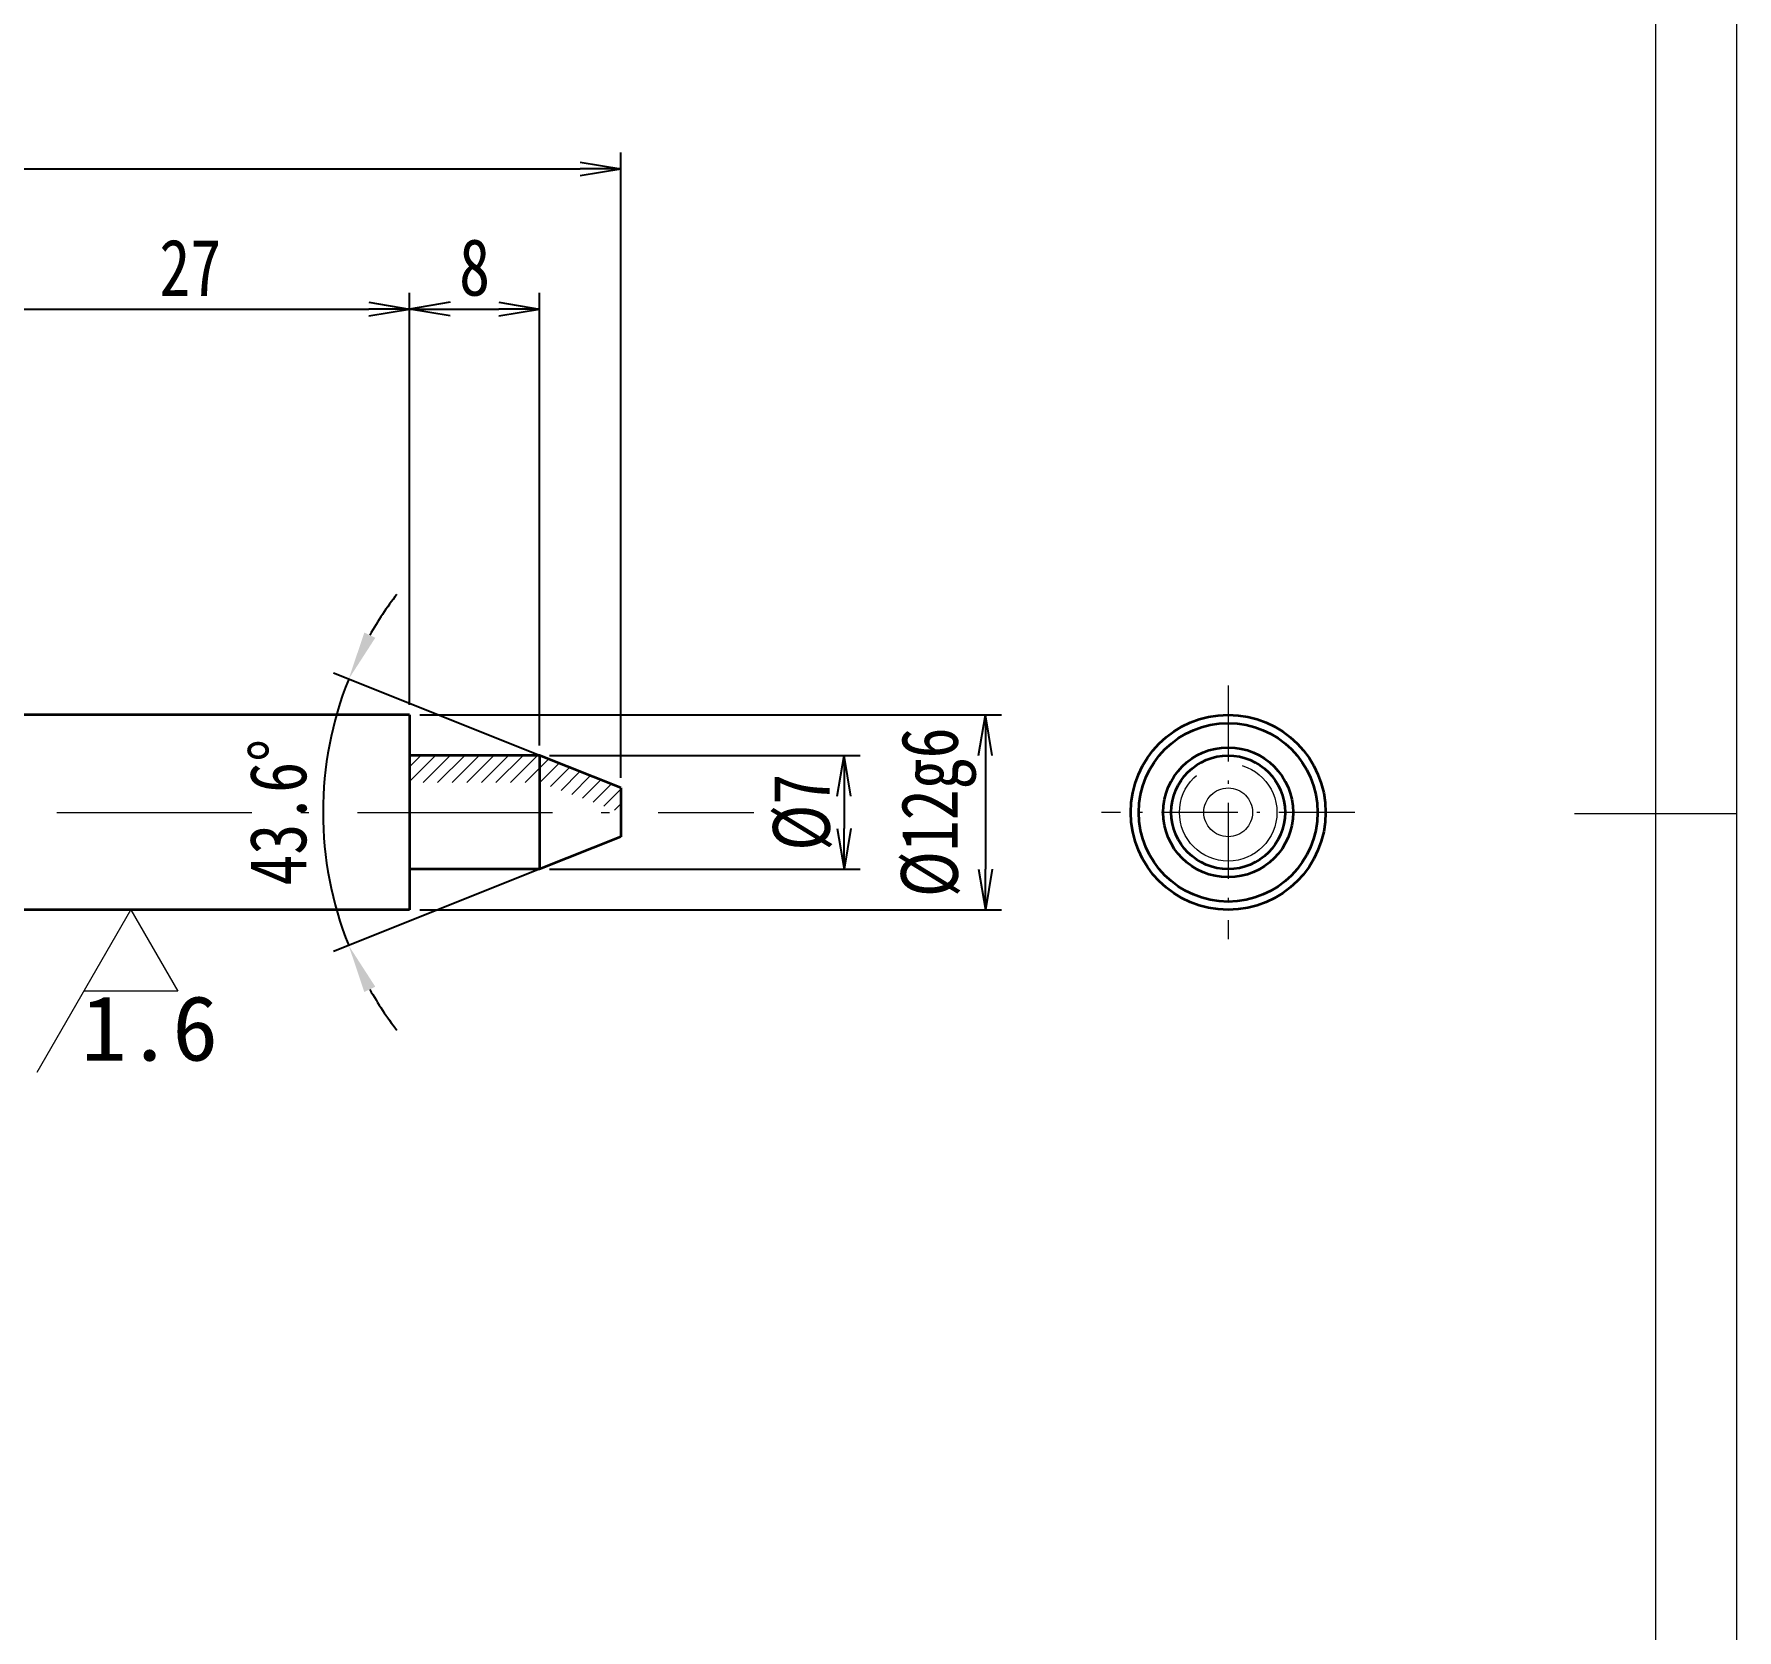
# Model space of a CAD drawing. Header units: millimetres. Extents: x -15766 to 80009, y -9701 to 15159.
# Drawn here: x 10108.4 to 10213.2, y 13352 to 13450.2 of the extents above; entities that cross this region are included whole.
import ezdxf

# ---------------------------------------------------------------- set-up
doc = ezdxf.new("R2010")
doc.units = ezdxf.units.MM
for name, pattern in [('CENTER-HOKUTO_1', [16, 13, -1, 1, -1]), ('DASHDOT', [18.5, 12, -3, 0.5, -3]), ('DASHED', [15, 12, -3]), ('HIDDEN-HOKUTO_1', [2, 1, -1])]:
    doc.linetypes.add(name, pattern=pattern)
doc.layers.get('DEFPOINTS').update_dxf_attribs({"lineweight": 18})
for name, color, linetype, lineweight in [('AM_7', 2, 'CENTER-HOKUTO_1', 18), ('AM_HID', 1, 'HIDDEN-HOKUTO_1', 18), ('AM_VIS', 7, 'Continuous', 18), ('CDRAFT0', 7, 'Continuous', 18), ('word_dim', 9, 'Continuous', 18), ('文字', 3, 'Continuous', 0), ('粗实线层_1', 7, 'Continuous', 15)]:
    doc.layers.add(name, color=color, linetype=linetype, lineweight=lineweight)
doc.styles.add('DIM', font='', dxfattribs={"width": 0.8})
doc.styles.get('DIM').set_extended_font_data('NSimSun')
doc.dimstyles.new('1-1', dxfattribs={"dimtxt": 3.5, "dimasz": 3, "dimexe": 1, "dimexo": 0, "dimgap": 1, "dimtad": 1, "dimdsep": 46, "dimtxsty": 'DIM', "dimblk": '_CAXARROW', "dimcen": 0, "dimdle": 6, "dimclrd": 256, "dimclre": 256, "dimclrt": 3, "dimazin": 2, "dimtfac": 0.707107, "dimtmove": 0, "dimatfit": 3, "dimfxl": 0, "dimfrac": 2, "dimtolj": 1, "dimarcsym": 0})
doc.dimstyles.new('1-1$0', dxfattribs={"dimtxt": 3.5, "dimasz": 2.5, "dimexe": 1, "dimexo": 0.625, "dimgap": 0.8, "dimtad": 1, "dimdsep": 46, "dimtxsty": 'DIM', "dimblk": 'OPEN', "dimcen": 0, "dimdle": 5, "dimclrd": 256, "dimclre": 256, "dimclrt": 3, "dimazin": 3, "dimtfac": 0.5, "dimtmove": 0, "dimatfit": 3, "dimldrblk": 'OPEN', "dimfxl": 0, "dimtolj": 1, "dimarcsym": 0})

# ---------------------------------------------------------------- blocks, each defined once
blk = doc.blocks.new('*X587')
at = {"layer": 'CDRAFT0'}
blk.add_line((210, 148.5), (200, 148.5), dxfattribs=at)
blk.add_lwpolyline([(0, 0), (210, 0), (210, 297), (0, 297), (0, 0)], dxfattribs=at)
at = {"layer": '粗实线层_1'}
blk.add_line((205, 5), (205, 292), dxfattribs=at)
blk = doc.blocks.new('_OPEN')
at = {"color": 0, "linetype": 'ByBlock', "lineweight": -2}
for p, q in [((-1, 0.166667), (0, 0)), ((-1, -0.166667), (0, 0)), ((0, 0), (-1, 0))]:
    blk.add_line(p, q, dxfattribs=at)
blk = doc.blocks.new('*D979')
at = {"layer": 'DEFPOINTS', "color": 0, "transparency": 16777216}
for p in [(10131.49, 13408.32), (10131.49, 13396.32), (10166.93, 13396.32)]:
    blk.add_point(p, dxfattribs=at)
at = {"layer": 'word_dim', "linetype": 'Continuous', "lineweight": -2, "transparency": 16777216}
for p, q in [((10132.11, 13408.32), (10167.93, 13408.32)), ((10166.93, 13405.82), (10166.93, 13398.82)), ((10132.11, 13396.32), (10167.93, 13396.32))]:
    blk.add_line(p, q, dxfattribs=at)
at = {"layer": 'word_dim', "lineweight": -2, "transparency": 16777216, "xscale": 2.5, "yscale": 2.5, "zscale": 2.5}
for p, rotation in [((10166.93, 13408.32), 90), ((10166.93, 13396.32), 270)]:
    blk.add_blockref('_OPEN', p, dxfattribs=dict(at, rotation=rotation))
at = {"layer": 'word_dim', "color": 3, "transparency": 16777216, "insert": (10164.06, 13402.32), "char_height": 3.5, "attachment_point": 5, "rotation": 90, "style": 'DIM'}
blk.add_mtext('\\A1;%%c12g6', dxfattribs=at)
blk = doc.blocks.new('*D980')
at = {"layer": 'DEFPOINTS', "color": 0, "transparency": 16777216}
for p in [(10139.49, 13405.82), (10139.49, 13398.82), (10158.23, 13398.82)]:
    blk.add_point(p, dxfattribs=at)
at = {"layer": 'word_dim', "linetype": 'Continuous', "lineweight": -2, "transparency": 16777216}
for p, q in [((10140.11, 13405.82), (10159.23, 13405.82)), ((10158.23, 13403.32), (10158.23, 13401.32)), ((10140.11, 13398.82), (10159.23, 13398.82))]:
    blk.add_line(p, q, dxfattribs=at)
at = {"layer": 'word_dim', "lineweight": -2, "transparency": 16777216, "xscale": 2.5, "yscale": 2.5, "zscale": 2.5}
for p, rotation in [((10158.23, 13405.82), 90), ((10158.23, 13398.82), 270)]:
    blk.add_blockref('_OPEN', p, dxfattribs=dict(at, rotation=rotation))
at = {"layer": 'word_dim', "color": 3, "transparency": 16777216, "insert": (10155.68, 13402.32), "char_height": 3.5, "attachment_point": 5, "rotation": 90, "style": 'DIM'}
blk.add_mtext('\\A1;%%c7', dxfattribs=at)
blk = doc.blocks.new('*D981')
at = {"layer": 'DEFPOINTS', "color": 0, "transparency": 16777216}
for p in [(10144.49, 13441.93), (10062.49, 13405.82), (10144.49, 13403.82)]:
    blk.add_point(p, dxfattribs=at)
at = {"layer": 'word_dim', "linetype": 'Continuous', "lineweight": -2, "transparency": 16777216}
for p, q in [((10062.49, 13406.44), (10062.49, 13442.93)), ((10144.49, 13404.44), (10144.49, 13442.93)), ((10064.99, 13441.93), (10141.99, 13441.93))]:
    blk.add_line(p, q, dxfattribs=at)
at = {"layer": 'word_dim', "lineweight": -2, "transparency": 16777216, "xscale": 2.5, "yscale": 2.5, "zscale": 2.5, "rotation": 180}
blk.add_blockref('_OPEN', (10062.49, 13441.93), dxfattribs=at)
at = {"layer": 'word_dim', "lineweight": -2, "transparency": 16777216, "xscale": 2.5, "yscale": 2.5, "zscale": 2.5}
blk.add_blockref('_OPEN', (10144.49, 13441.93), dxfattribs=at)
at = {"layer": 'word_dim', "color": 3, "transparency": 16777216, "insert": (10103.49, 13444.48), "char_height": 3.5, "attachment_point": 5, "style": 'DIM'}
blk.add_mtext('\\A1;82', dxfattribs=at)
blk = doc.blocks.new('*D987')
at = {"layer": 'DEFPOINTS', "color": 0, "transparency": 16777216}
for p in [(10131.49, 13433.3), (10131.49, 13408.32), (10104.49, 13407.82)]:
    blk.add_point(p, dxfattribs=at)
at = {"layer": 'word_dim', "linetype": 'Continuous', "lineweight": -2, "transparency": 16777216}
for p, q in [((10104.49, 13408.44), (10104.49, 13434.3)), ((10131.49, 13408.94), (10131.49, 13434.3)), ((10106.99, 13433.3), (10128.99, 13433.3))]:
    blk.add_line(p, q, dxfattribs=at)
at = {"layer": 'word_dim', "lineweight": -2, "transparency": 16777216, "xscale": 2.5, "yscale": 2.5, "zscale": 2.5, "rotation": 180}
blk.add_blockref('_OPEN', (10104.49, 13433.3), dxfattribs=at)
at = {"layer": 'word_dim', "lineweight": -2, "transparency": 16777216, "xscale": 2.5, "yscale": 2.5, "zscale": 2.5}
blk.add_blockref('_OPEN', (10131.49, 13433.3), dxfattribs=at)
at = {"layer": 'word_dim', "color": 3, "transparency": 16777216, "insert": (10117.99, 13435.85), "char_height": 3.5, "attachment_point": 5, "style": 'DIM'}
blk.add_mtext('\\A1;27', dxfattribs=at)
blk = doc.blocks.new('*D988')
at = {"layer": 'DEFPOINTS', "color": 0, "transparency": 16777216}
for p in [(10139.49, 13433.3), (10131.49, 13408.32), (10139.49, 13405.82)]:
    blk.add_point(p, dxfattribs=at)
at = {"layer": 'word_dim', "linetype": 'Continuous', "lineweight": -2, "transparency": 16777216}
for p, q in [((10131.49, 13408.94), (10131.49, 13434.3)), ((10139.49, 13406.44), (10139.49, 13434.3)), ((10133.99, 13433.3), (10136.99, 13433.3))]:
    blk.add_line(p, q, dxfattribs=at)
at = {"layer": 'word_dim', "lineweight": -2, "transparency": 16777216, "xscale": 2.5, "yscale": 2.5, "zscale": 2.5, "rotation": 180}
blk.add_blockref('_OPEN', (10131.49, 13433.3), dxfattribs=at)
at = {"layer": 'word_dim', "lineweight": -2, "transparency": 16777216, "xscale": 2.5, "yscale": 2.5, "zscale": 2.5}
blk.add_blockref('_OPEN', (10139.49, 13433.3), dxfattribs=at)
at = {"layer": 'word_dim', "color": 3, "transparency": 16777216, "insert": (10135.49, 13435.85), "char_height": 3.5, "attachment_point": 5, "style": 'DIM'}
blk.add_mtext('\\A1;8', dxfattribs=at)
blk = doc.blocks.new('_CAXARROW')
blk.add_hatch(color=0).paths.add_polyline_path([(0, 0), (-1, 0.125), (-1, -0.125)], flags=0)
blk = doc.blocks.new('*D989')
at = {"layer": 'DEFPOINTS', "color": 0, "transparency": 16777216}
for p in [(10126.33, 13405.11), (10139.49, 13405.82), (10144.49, 13403.82), (10144.49, 13400.82), (10139.49, 13398.82)]:
    blk.add_point(p, dxfattribs=at)
at = {"layer": 'word_dim', "linetype": 'Continuous', "lineweight": -2, "transparency": 16777216}
for p, q in [((10139.49, 13405.82), (10126.81, 13410.89)), ((10139.49, 13398.82), (10126.81, 13393.74))]:
    blk.add_line(p, q, dxfattribs=at)
for start, end in [(142.6171, 150.4078), (158.1986, 201.8014), (209.5922, 217.3829)]:
    blk.add_arc((10148.24, 13402.32), 22.08, start, end, dxfattribs=at)
at = {"layer": 'word_dim', "lineweight": -2, "transparency": 16777216, "xscale": 3, "yscale": 3, "zscale": 3}
for p, rotation in [((10127.74, 13410.52), 244.3032122372615), ((10127.74, 13394.12), 115.6967877627385)]:
    blk.add_blockref('_CAXARROW', p, dxfattribs=dict(at, rotation=rotation))
at = {"layer": 'word_dim', "color": 3, "transparency": 16777216, "insert": (10123.41, 13402.32), "char_height": 3.5, "attachment_point": 5, "rotation": 90, "style": 'DIM'}
blk.add_mtext('\\A1;43.6°', dxfattribs=at)
blk = doc.blocks.new('A$C5DBD1A3C')
at = {"layer": '文字', "color": 3, "linetype": 'Continuous'}
for p, q in [((-5.77, -10), (0, 0)), ((0, 0), (2.89, -5)), ((2.89, -5), (-2.89, -5))]:
    blk.add_line(p, q, dxfattribs=at)
at = {"layer": '文字', "linetype": 'Continuous', "width": 0.896474}
blk.add_attdef('3.2', (-3.06, -9.28), '', height=4, dxfattribs=at)

msp = doc.modelspace()

# ---------------------------------------------------------------- hatches: boundary and pattern name
at = {"layer": 'word_dim'}
h = msp.add_hatch(dxfattribs=at)
h.set_pattern_fill('ANSI31', color=3, scale=0.2, style=0)
h.set_pattern_definition([(45, (-38018.321, 8154.8901), (-0.449012806, 0.449012806), [])])
h.paths.add_polyline_path([(10139.4861, 13405.81575), (10131.4861, 13405.81575), (10131.4861, 13405.19234), (10131.4861, 13404.14879), (10139.4861, 13404.14879)])
h.paths.add_polyline_path([(10139.4861, 13405.81575), (10139.4861, 13404.14879), (10144.4861, 13402.31575), (10144.4861, 13403.03487), (10144.4861, 13403.81575)])

# ---------------------------------------------------------------- linework, layer by layer
at = {"layer": 'AM_7', "linetype": 'DASHDOT', "lineweight": 13, "ltscale": 0.390002}
msp.add_line((10181.87429, 13410.1158), (10181.87429, 13394.5157), dxfattribs=at)
at = {"layer": 'AM_7', "linetype": 'DASHDOT', "lineweight": 13}
msp.add_line((10054.2859, 13402.31575), (10152.6863, 13402.31575), dxfattribs=at)
at = {"layer": 'AM_7', "linetype": 'DASHDOT', "lineweight": 13, "ltscale": 0.38999}
msp.add_line((10189.6741, 13402.31575), (10174.07449, 13402.31575), dxfattribs=at)
at = {"layer": 'AM_HID', "linetype": 'DASHED', "lineweight": 13, "ltscale": 0.129449}
msp.add_line((10139.4861, 13405.81575), (10139.4861, 13400.63777), dxfattribs=at)
at = {"layer": 'AM_HID', "linetype": 'DASHED', "lineweight": 13, "ltscale": 0.045551}
msp.add_line((10139.4861, 13400.63777), (10139.4861, 13398.81575), dxfattribs=at)
at = {"layer": 'AM_HID', "linetype": 'DASHED', "lineweight": 13}
for radius in [5.5, 5.5, 3.5, 3, 1.5]:
    msp.add_circle((10181.87429, 13402.31575), radius, dxfattribs=at)
at = {"layer": 'AM_VIS', "lineweight": 35}
for p, q in [((10131.4861, 13408.31575), (10104.9861, 13408.31575)), ((10131.4861, 13396.31575), (10104.9861, 13396.31575))]:
    msp.add_line(p, q, dxfattribs=at)
at = {"layer": 'AM_VIS', "lineweight": 35, "ltscale": 0.078085}
msp.add_line((10131.4861, 13408.31575), (10131.4861, 13405.19234), dxfattribs=at)
at = {"layer": 'AM_VIS', "lineweight": 35, "ltscale": 0.2}
for p, q in [((10139.4861, 13405.81575), (10131.4861, 13405.81575)), ((10139.4861, 13398.81575), (10131.4861, 13398.81575))]:
    msp.add_line(p, q, dxfattribs=at)
at = {"layer": 'AM_VIS', "lineweight": 35, "ltscale": 0.221915}
msp.add_line((10131.4861, 13405.19234), (10131.4861, 13396.31575), dxfattribs=at)
at = {"layer": 'AM_VIS', "lineweight": 35, "ltscale": 0.045551}
msp.add_line((10139.4861, 13405.81575), (10139.4861, 13403.99373), dxfattribs=at)
at = {"layer": 'AM_VIS', "lineweight": 35, "ltscale": 0.134629}
for p, q in [((10144.4861, 13403.81575), (10139.4861, 13405.81575)), ((10144.4861, 13400.81575), (10139.4861, 13398.81575))]:
    msp.add_line(p, q, dxfattribs=at)
at = {"layer": 'AM_VIS', "lineweight": 35, "ltscale": 0.129449}
msp.add_line((10139.4861, 13403.99373), (10139.4861, 13398.81575), dxfattribs=at)
at = {"layer": 'AM_VIS', "lineweight": 35, "ltscale": 0.019522}
msp.add_line((10144.4861, 13403.81575), (10144.4861, 13403.03487), dxfattribs=at)
at = {"layer": 'AM_VIS', "lineweight": 35, "ltscale": 0.055478}
msp.add_line((10144.4861, 13403.03487), (10144.4861, 13400.81575), dxfattribs=at)
at = {"layer": 'AM_VIS', "lineweight": 35}
for radius in [6, 5.5, 4, 3.5]:
    msp.add_circle((10181.87429, 13402.31575), radius, dxfattribs=at)

# ---------------------------------------------------------------- block references
at = {"ltscale": 2}
ref = msp.add_blockref('A$C5DBD1A3C', (10114.33311, 13396.31575), dxfattribs=at)
ref.add_attrib('3.2', '1.6', (10111.27781, 13387.03157), dxfattribs={"layer": '文字', "linetype": 'Continuous', "height": 4, "width": 1.03127})
at = {"layer": 'AM_VIS'}
msp.add_blockref('*X587', (10003.18934, 13253.73384), dxfattribs=at)

# ---------------------------------------------------------------- dimensions: what is measured, and where the dimension line sits
at = {"layer": 'word_dim', "color": 3}
for base, p1, p2, picture, middle in [((10144.4861, 13441.93407), (10062.4861, 13405.81575), (10144.4861, 13403.81575), '*D981', (10103.4861, 13444.48407)), ((10131.4861, 13433.29731), (10104.4861, 13407.81575), (10131.4861, 13408.31575), '*D987', (10117.9861, 13435.84731)), ((10139.4861, 13433.29731), (10131.4861, 13408.31575), (10139.4861, 13405.81575), '*D988', (10135.4861, 13435.84731))]:
    dim = msp.add_linear_dim(base=base, p1=p1, p2=p2, dimstyle='1-1$0', dxfattribs=at)
    dim.commit()
    dim.dimension.update_dxf_attribs({"geometry": picture, "text_midpoint": middle})
dim = msp.add_angular_dim_2l(base=(10126.33347, 13405.10878), line1=((10144.4861, 13400.81575), (10139.4861, 13398.81575)), line2=((10144.4861, 13403.81575), (10139.4861, 13405.81575)), dimstyle='1-1', dxfattribs=at)
dim.commit()
dim.dimension.update_dxf_attribs({"geometry": '*D989', "text_midpoint": (10123.40611, 13402.31575)})
dim = msp.add_linear_dim(base=(10166.92648, 13396.31575), p1=(10131.4861, 13408.31575), p2=(10131.4861, 13396.31575), angle=90, text='<>g6', dimstyle='1-1$0', override={"dimpost": '%%c<>'}, dxfattribs=at)
dim.commit()
dim.dimension.update_dxf_attribs({"geometry": '*D979', "text_midpoint": (10164.05565, 13402.31575)})
dim = msp.add_linear_dim(base=(10158.23257, 13398.81575), p1=(10139.4861, 13405.81575), p2=(10139.4861, 13398.81575), angle=90, dimstyle='1-1$0', override={"dimpost": '%%c<>'}, dxfattribs=at)
dim.commit()
dim.dimension.update_dxf_attribs({"geometry": '*D980', "text_midpoint": (10155.68257, 13402.31575)})

doc.saveas('drawing.dxf')
